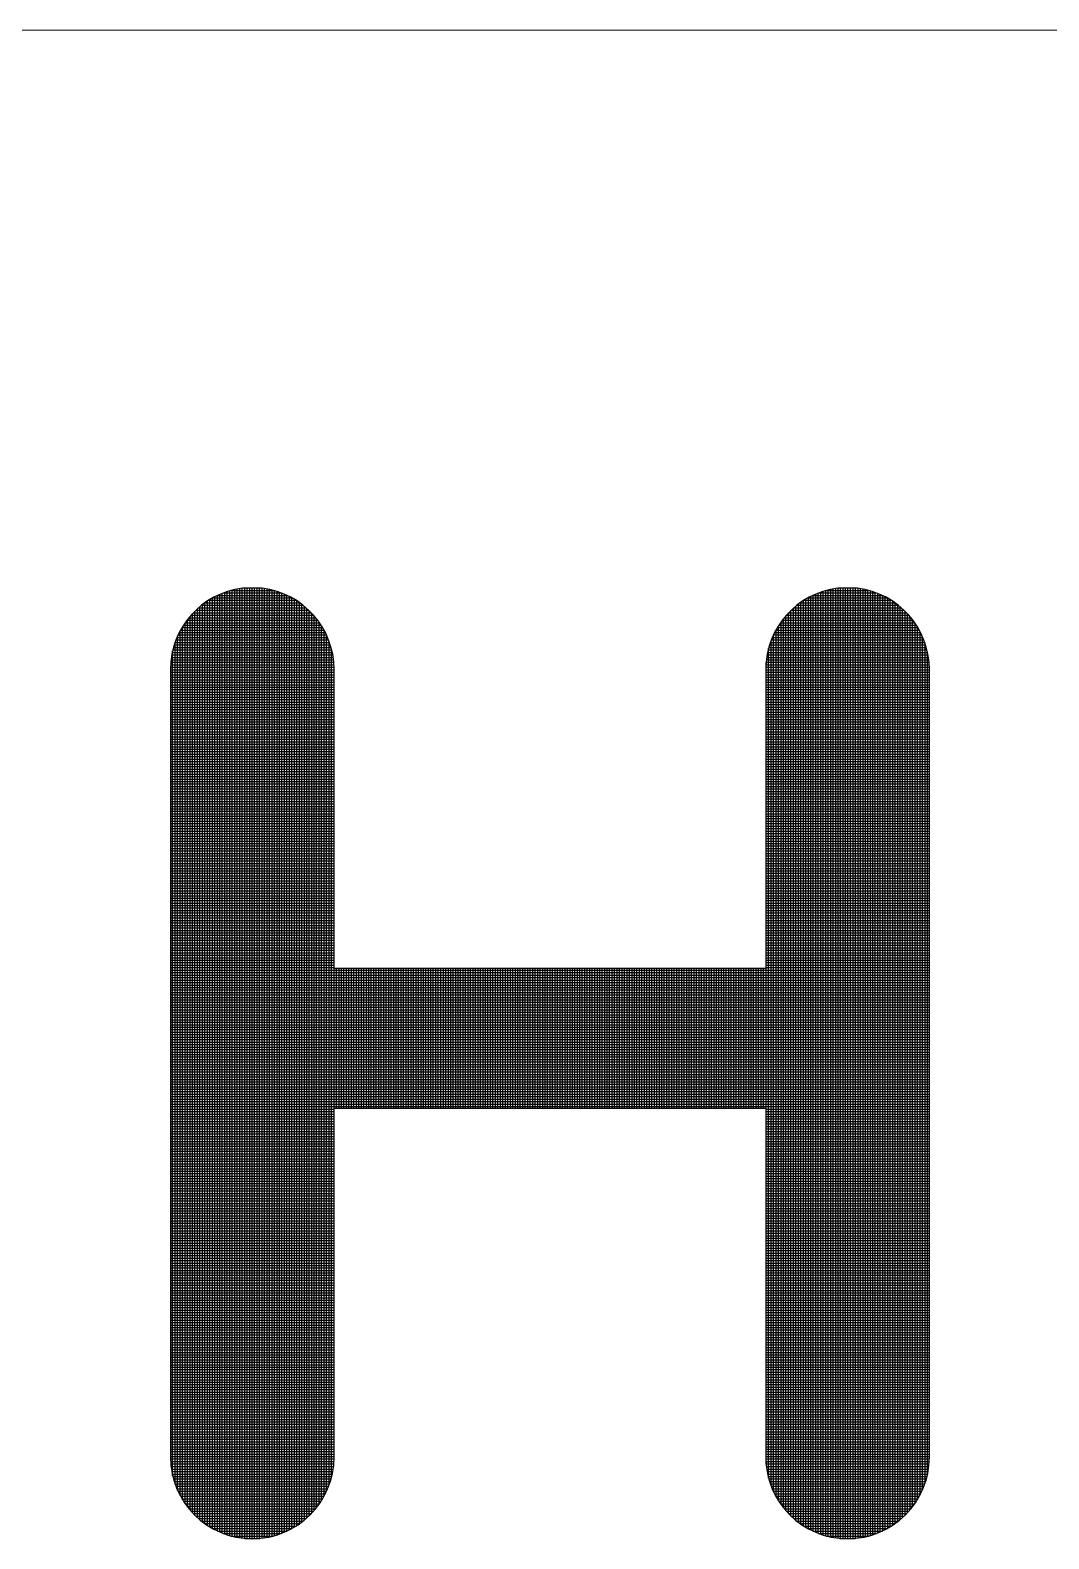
# Model space of a CAD drawing. Header units: inches. Extents: x 1009 to 1850, y 0 to 594.
# Drawn here: x 1690.94 to 1698.06, y 99.49 to 110.04 of the extents above; entities that cross this region are included whole.
import ezdxf

# ---------------------------------------------------------------- set-up
doc = ezdxf.new("R2010")
doc.units = ezdxf.units.IN
doc.header["$MEASUREMENT"] = 0
doc.layers.add('BG 0 -1', color=7, linetype='Continuous')
doc.layers.add('BG ÇÑ±¹Áö¿ª³\xad¹æ±â¼úÁÖ½ÄÈ¸»ç CI', color=7, linetype='Continuous')

msp = doc.modelspace()

# ---------------------------------------------------------------- linework, layer by layer
at = {"layer": 'BG 0 -1', "color": 7, "linetype": 'Continuous', "lineweight": 9}
msp.add_line((1676.085, 110.04), (1825.353, 110.04), dxfattribs=at)
at = {"layer": 'BG ÇÑ±¹Áö¿ª³\xad¹æ±â¼úÁÖ½ÄÈ¸»ç CI', "color": 242, "linetype": 'Continuous', "lineweight": 25, "true_color": 0xd51c29}
for p, q in [((1692.246, 99.54), (1692.246, 106.085)), ((1692.249, 106.086), (1692.732, 106.086)), ((1692.263, 99.532), (1692.263, 106.093)), ((1692.28, 99.525), (1692.28, 106.1)), ((1692.29, 106.104), (1692.69, 106.104)), ((1692.298, 99.519), (1692.298, 106.107)), ((1692.315, 99.513), (1692.315, 106.113)), ((1692.333, 99.508), (1692.333, 106.118)), ((1692.345, 106.121), (1692.635, 106.121)), ((1692.35, 99.503), (1692.35, 106.123)), ((1692.367, 99.499), (1692.367, 106.127)), ((1692.385, 99.495), (1692.385, 106.13)), ((1692.402, 99.492), (1692.402, 106.133)), ((1692.419, 99.49), (1692.419, 106.136)), ((1692.559, 106.136), (1692.421, 106.136)), ((1692.437, 99.488), (1692.437, 106.136)), ((1692.454, 99.487), (1692.454, 106.136)), ((1692.472, 99.486), (1692.472, 106.136)), ((1692.489, 99.485), (1692.489, 106.136)), ((1692.506, 99.486), (1692.506, 106.136)), ((1692.524, 99.486), (1692.524, 106.136)), ((1692.541, 99.488), (1692.541, 106.136)), ((1692.558, 99.49), (1692.558, 106.136)), ((1692.576, 99.492), (1692.576, 106.134)), ((1692.593, 99.495), (1692.593, 106.131)), ((1692.61, 99.498), (1692.61, 106.127)), ((1692.628, 99.502), (1692.628, 106.123)), ((1692.645, 99.507), (1692.645, 106.119)), ((1692.663, 99.512), (1692.663, 106.113)), ((1692.68, 99.518), (1692.68, 106.108)), ((1692.697, 99.524), (1692.697, 106.101)), ((1692.715, 99.531), (1692.715, 106.094)), ((1692.732, 99.539), (1692.732, 106.086)), ((1692.749, 99.548), (1692.749, 106.078)), ((1696.396, 99.547), (1696.396, 106.079)), ((1696.412, 106.086), (1696.895, 106.086)), ((1696.413, 99.538), (1696.413, 106.087)), ((1696.431, 99.531), (1696.431, 106.095)), ((1696.448, 99.524), (1696.448, 106.102)), ((1696.453, 106.104), (1696.853, 106.104)), ((1696.465, 99.517), (1696.465, 106.108)), ((1696.483, 99.512), (1696.483, 106.114)), ((1696.5, 99.506), (1696.5, 106.119)), ((1696.508, 106.121), (1696.799, 106.121)), ((1696.517, 99.502), (1696.517, 106.124)), ((1696.535, 99.498), (1696.535, 106.128)), ((1696.552, 99.495), (1696.552, 106.131)), ((1696.57, 99.492), (1696.57, 106.134)), ((1696.723, 106.136), (1696.584, 106.136)), ((1696.587, 99.489), (1696.587, 106.136)), ((1696.604, 99.488), (1696.604, 106.136)), ((1696.622, 99.486), (1696.622, 106.136)), ((1696.639, 99.486), (1696.639, 106.136)), ((1696.656, 99.485), (1696.656, 106.136)), ((1696.674, 99.486), (1696.674, 106.136)), ((1696.691, 99.487), (1696.691, 106.136)), ((1696.708, 99.488), (1696.708, 106.136)), ((1696.726, 99.49), (1696.726, 106.135)), ((1696.743, 99.493), (1696.743, 106.133)), ((1696.761, 99.496), (1696.761, 106.13)), ((1696.778, 99.499), (1696.778, 106.126)), ((1696.795, 99.503), (1696.795, 106.122)), ((1696.813, 99.508), (1696.813, 106.117)), ((1696.83, 99.513), (1696.83, 106.112)), ((1696.847, 99.519), (1696.847, 106.106)), ((1696.865, 99.526), (1696.865, 106.1)), ((1696.882, 99.533), (1696.882, 106.092)), ((1696.899, 99.541), (1696.899, 106.084)), ((1692.089, 99.649), (1692.089, 105.976)), ((1692.096, 105.982), (1692.885, 105.982)), ((1692.107, 99.633), (1692.107, 105.993)), ((1692.115, 106), (1692.865, 106)), ((1692.124, 99.618), (1692.124, 106.008)), ((1692.136, 106.017), (1692.844, 106.017)), ((1692.142, 99.604), (1692.142, 106.022)), ((1692.159, 106.034), (1692.821, 106.034)), ((1692.159, 99.591), (1692.159, 106.034)), ((1692.176, 99.579), (1692.176, 106.046)), ((1692.185, 106.052), (1692.795, 106.052)), ((1692.194, 99.568), (1692.194, 106.057)), ((1692.211, 99.558), (1692.211, 106.067)), ((1692.214, 106.069), (1692.766, 106.069)), ((1692.228, 99.549), (1692.228, 106.077)), ((1692.767, 99.557), (1692.767, 106.069)), ((1692.784, 99.567), (1692.784, 106.059)), ((1692.801, 99.578), (1692.801, 106.048)), ((1692.819, 99.589), (1692.819, 106.036)), ((1692.836, 99.602), (1692.836, 106.023)), ((1692.854, 99.616), (1692.854, 106.01)), ((1692.871, 99.631), (1692.871, 105.995)), ((1692.888, 99.647), (1692.888, 105.979)), ((1696.257, 99.645), (1696.257, 105.98)), ((1696.259, 105.982), (1697.048, 105.982)), ((1696.274, 99.629), (1696.274, 105.996)), ((1696.278, 106), (1697.029, 106)), ((1696.292, 99.614), (1696.292, 106.011)), ((1696.299, 106.017), (1697.008, 106.017)), ((1696.309, 99.601), (1696.309, 106.025)), ((1696.322, 106.034), (1696.985, 106.034)), ((1696.326, 99.588), (1696.326, 106.037)), ((1696.344, 99.576), (1696.344, 106.049)), ((1696.348, 106.052), (1696.959, 106.052)), ((1696.361, 99.566), (1696.361, 106.06)), ((1696.378, 106.069), (1696.929, 106.069)), ((1696.379, 99.556), (1696.379, 106.07)), ((1696.917, 99.55), (1696.917, 106.076)), ((1696.934, 99.559), (1696.934, 106.066)), ((1696.952, 99.569), (1696.952, 106.056)), ((1696.969, 99.58), (1696.969, 106.045)), ((1696.986, 99.592), (1696.986, 106.033)), ((1697.004, 99.605), (1697.004, 106.02)), ((1697.021, 99.619), (1697.021, 106.006)), ((1697.038, 99.634), (1697.038, 105.991)), ((1697.056, 99.651), (1697.056, 105.975)), ((1692.003, 99.758), (1692.003, 105.867)), ((1692.009, 105.878), (1692.971, 105.878)), ((1692.02, 99.731), (1692.02, 105.894)), ((1692.021, 105.895), (1692.959, 105.895)), ((1692.034, 105.913), (1692.947, 105.913)), ((1692.037, 99.708), (1692.037, 105.918)), ((1692.047, 105.93), (1692.933, 105.93)), ((1692.055, 99.686), (1692.055, 105.939)), ((1692.062, 105.948), (1692.918, 105.948)), ((1692.072, 99.667), (1692.072, 105.959)), ((1692.078, 105.965), (1692.902, 105.965)), ((1692.906, 99.664), (1692.906, 105.961)), ((1692.923, 99.683), (1692.923, 105.942)), ((1692.94, 99.705), (1692.94, 105.921)), ((1692.958, 99.728), (1692.958, 105.898)), ((1692.975, 99.754), (1692.975, 105.871)), ((1696.17, 99.751), (1696.17, 105.874)), ((1696.173, 105.878), (1697.134, 105.878)), ((1696.184, 105.895), (1697.122, 105.895)), ((1696.188, 99.725), (1696.188, 105.9)), ((1696.197, 105.913), (1697.11, 105.913)), ((1696.205, 99.702), (1696.205, 105.923)), ((1696.211, 105.93), (1697.096, 105.93)), ((1696.222, 99.682), (1696.222, 105.944)), ((1696.225, 105.948), (1697.081, 105.948)), ((1696.24, 99.662), (1696.24, 105.963)), ((1696.241, 105.965), (1697.065, 105.965)), ((1697.073, 99.669), (1697.073, 105.957)), ((1697.09, 99.688), (1697.09, 105.937)), ((1697.108, 99.71), (1697.108, 105.916)), ((1697.125, 99.734), (1697.125, 105.892)), ((1691.956, 105.774), (1693.024, 105.774)), ((1691.963, 105.791), (1693.017, 105.791)), ((1691.968, 99.824), (1691.968, 105.802)), ((1691.971, 105.809), (1693.009, 105.809)), ((1691.979, 105.826), (1693.001, 105.826)), ((1691.985, 99.788), (1691.985, 105.837)), ((1691.989, 105.843), (1692.992, 105.843)), ((1691.999, 105.861), (1692.982, 105.861)), ((1692.992, 99.784), (1692.992, 105.842)), ((1693.01, 99.818), (1693.01, 105.807)), ((1693.027, 99.86), (1693.027, 105.765)), ((1696.118, 99.856), (1696.118, 105.77)), ((1696.12, 105.774), (1697.187, 105.774)), ((1696.127, 105.791), (1697.18, 105.791)), ((1696.134, 105.809), (1697.172, 105.809)), ((1696.135, 99.815), (1696.135, 105.811)), ((1696.143, 105.826), (1697.164, 105.826)), ((1696.152, 105.843), (1697.155, 105.843)), ((1696.153, 99.781), (1696.153, 105.845)), ((1696.162, 105.861), (1697.145, 105.861)), ((1697.143, 99.761), (1697.143, 105.865)), ((1697.16, 99.791), (1697.16, 105.834)), ((1697.177, 99.827), (1697.177, 105.798)), ((1691.927, 105.67), (1693.053, 105.67)), ((1691.93, 105.687), (1693.05, 105.687)), ((1691.933, 99.926), (1691.933, 105.699)), ((1691.934, 105.704), (1693.046, 105.704)), ((1691.939, 105.722), (1693.041, 105.722)), ((1691.944, 105.739), (1693.036, 105.739)), ((1691.95, 105.757), (1693.03, 105.757)), ((1691.951, 99.867), (1691.951, 105.758)), ((1693.045, 99.916), (1693.045, 105.709)), ((1696.09, 105.67), (1697.216, 105.67)), ((1696.094, 105.687), (1697.213, 105.687)), ((1696.098, 105.704), (1697.209, 105.704)), ((1696.101, 99.91), (1696.101, 105.716)), ((1696.102, 105.722), (1697.205, 105.722)), ((1696.107, 105.739), (1697.199, 105.739)), ((1696.113, 105.757), (1697.194, 105.757)), ((1697.195, 99.872), (1697.195, 105.754)), ((1697.212, 99.934), (1697.212, 105.692)), ((1691.918, 105.583), (1693.062, 105.583)), ((1691.918, 105.568), (1691.918, 100.058)), ((1691.918, 105.566), (1693.062, 105.566)), ((1691.919, 105.6), (1693.061, 105.6)), ((1691.92, 105.618), (1693.06, 105.618)), ((1691.922, 105.635), (1693.058, 105.635)), ((1691.924, 105.652), (1693.056, 105.652)), ((1693.062, 100.036), (1693.062, 105.59)), ((1693.062, 103.475), (1693.062, 105.568)), ((1696.081, 105.583), (1697.225, 105.583)), ((1696.081, 105.568), (1696.081, 103.475)), ((1696.081, 105.566), (1697.226, 105.566)), ((1696.082, 105.6), (1697.225, 105.6)), ((1696.083, 105.618), (1697.223, 105.618)), ((1696.083, 100.008), (1696.083, 105.617)), ((1696.085, 105.635), (1697.222, 105.635)), ((1696.087, 105.652), (1697.219, 105.652)), ((1697.226, 100.058), (1697.226, 105.568)), ((1691.918, 105.548), (1693.062, 105.548)), ((1691.918, 105.531), (1693.062, 105.531)), ((1691.918, 105.513), (1693.062, 105.513)), ((1691.918, 105.496), (1693.062, 105.496)), ((1691.918, 105.479), (1693.062, 105.479)), ((1691.918, 105.461), (1693.062, 105.461)), ((1691.918, 105.444), (1693.062, 105.444)), ((1696.081, 105.548), (1697.226, 105.548)), ((1696.081, 105.531), (1697.226, 105.531)), ((1696.081, 105.513), (1697.226, 105.513)), ((1696.081, 105.496), (1697.226, 105.496)), ((1696.081, 105.479), (1697.226, 105.479)), ((1696.081, 105.461), (1697.226, 105.461)), ((1696.081, 105.444), (1697.226, 105.444)), ((1691.918, 105.427), (1693.062, 105.427)), ((1691.918, 105.409), (1693.062, 105.409)), ((1691.918, 105.392), (1693.062, 105.392)), ((1691.918, 105.375), (1693.062, 105.375)), ((1691.918, 105.357), (1693.062, 105.357)), ((1691.918, 105.34), (1693.062, 105.34)), ((1696.081, 105.427), (1697.226, 105.427)), ((1696.081, 105.409), (1697.226, 105.409)), ((1696.081, 105.392), (1697.226, 105.392)), ((1696.081, 105.375), (1697.226, 105.375)), ((1696.081, 105.357), (1697.226, 105.357)), ((1696.081, 105.34), (1697.226, 105.34)), ((1691.918, 105.322), (1693.062, 105.322)), ((1691.918, 105.305), (1693.062, 105.305)), ((1691.918, 105.288), (1693.062, 105.288)), ((1691.918, 105.27), (1693.062, 105.27)), ((1691.918, 105.253), (1693.062, 105.253)), ((1691.918, 105.236), (1693.062, 105.236)), ((1696.081, 105.322), (1697.226, 105.322)), ((1696.081, 105.305), (1697.226, 105.305)), ((1696.081, 105.288), (1697.226, 105.288)), ((1696.081, 105.27), (1697.226, 105.27)), ((1696.081, 105.253), (1697.226, 105.253)), ((1696.081, 105.236), (1697.226, 105.236)), ((1691.918, 105.218), (1693.062, 105.218)), ((1691.918, 105.201), (1693.062, 105.201)), ((1691.918, 105.184), (1693.062, 105.184)), ((1691.918, 105.166), (1693.062, 105.166)), ((1691.918, 105.149), (1693.062, 105.149)), ((1691.918, 105.131), (1693.062, 105.131)), ((1696.081, 105.218), (1697.226, 105.218)), ((1696.081, 105.201), (1697.226, 105.201)), ((1696.081, 105.184), (1697.226, 105.184)), ((1696.081, 105.166), (1697.226, 105.166)), ((1696.081, 105.149), (1697.226, 105.149)), ((1696.081, 105.131), (1697.226, 105.131)), ((1691.918, 105.114), (1693.062, 105.114)), ((1691.918, 105.097), (1693.062, 105.097)), ((1691.918, 105.079), (1693.062, 105.079)), ((1691.918, 105.062), (1693.062, 105.062)), ((1691.918, 105.045), (1693.062, 105.045)), ((1691.918, 105.027), (1693.062, 105.027)), ((1696.081, 105.114), (1697.226, 105.114)), ((1696.081, 105.097), (1697.226, 105.097)), ((1696.081, 105.079), (1697.226, 105.079)), ((1696.081, 105.062), (1697.226, 105.062)), ((1696.081, 105.045), (1697.226, 105.045)), ((1696.081, 105.027), (1697.226, 105.027)), ((1691.918, 105.01), (1693.062, 105.01)), ((1691.918, 104.993), (1693.062, 104.993)), ((1691.918, 104.975), (1693.062, 104.975)), ((1691.918, 104.958), (1693.062, 104.958)), ((1691.918, 104.94), (1693.062, 104.94)), ((1691.918, 104.923), (1693.062, 104.923)), ((1696.081, 105.01), (1697.226, 105.01)), ((1696.081, 104.993), (1697.226, 104.993)), ((1696.081, 104.975), (1697.226, 104.975)), ((1696.081, 104.958), (1697.226, 104.958)), ((1696.081, 104.94), (1697.226, 104.94)), ((1696.081, 104.923), (1697.226, 104.923)), ((1691.918, 104.906), (1693.062, 104.906)), ((1691.918, 104.888), (1693.062, 104.888)), ((1691.918, 104.871), (1693.062, 104.871)), ((1691.918, 104.854), (1693.062, 104.854)), ((1691.918, 104.836), (1693.062, 104.836)), ((1691.918, 104.819), (1693.062, 104.819)), ((1696.081, 104.906), (1697.226, 104.906)), ((1696.081, 104.888), (1697.226, 104.888)), ((1696.081, 104.871), (1697.226, 104.871)), ((1696.081, 104.854), (1697.226, 104.854)), ((1696.081, 104.836), (1697.226, 104.836)), ((1696.081, 104.819), (1697.226, 104.819)), ((1691.918, 104.801), (1693.062, 104.801)), ((1691.918, 104.784), (1693.062, 104.784)), ((1691.918, 104.767), (1693.062, 104.767)), ((1691.918, 104.749), (1693.062, 104.749)), ((1691.918, 104.732), (1693.062, 104.732)), ((1691.918, 104.715), (1693.062, 104.715)), ((1696.081, 104.801), (1697.226, 104.801)), ((1696.081, 104.784), (1697.226, 104.784)), ((1696.081, 104.767), (1697.226, 104.767)), ((1696.081, 104.749), (1697.226, 104.749)), ((1696.081, 104.732), (1697.226, 104.732)), ((1696.081, 104.715), (1697.226, 104.715)), ((1691.918, 104.697), (1693.062, 104.697)), ((1691.918, 104.68), (1693.062, 104.68)), ((1691.918, 104.663), (1693.062, 104.663)), ((1691.918, 104.645), (1693.062, 104.645)), ((1691.918, 104.628), (1693.062, 104.628)), ((1691.918, 104.61), (1693.062, 104.61)), ((1696.081, 104.697), (1697.226, 104.697)), ((1696.081, 104.68), (1697.226, 104.68)), ((1696.081, 104.663), (1697.226, 104.663)), ((1696.081, 104.645), (1697.226, 104.645)), ((1696.081, 104.628), (1697.226, 104.628)), ((1696.081, 104.61), (1697.226, 104.61)), ((1691.918, 104.593), (1693.062, 104.593)), ((1691.918, 104.576), (1693.062, 104.576)), ((1691.918, 104.558), (1693.062, 104.558)), ((1691.918, 104.541), (1693.062, 104.541)), ((1691.918, 104.524), (1693.062, 104.524)), ((1691.918, 104.506), (1693.062, 104.506)), ((1696.081, 104.593), (1697.226, 104.593)), ((1696.081, 104.576), (1697.226, 104.576)), ((1696.081, 104.558), (1697.226, 104.558)), ((1696.081, 104.541), (1697.226, 104.541)), ((1696.081, 104.524), (1697.226, 104.524)), ((1696.081, 104.506), (1697.226, 104.506)), ((1691.918, 104.489), (1693.062, 104.489)), ((1691.918, 104.472), (1693.062, 104.472)), ((1691.918, 104.454), (1693.062, 104.454)), ((1691.918, 104.437), (1693.062, 104.437)), ((1691.918, 104.419), (1693.062, 104.419)), ((1691.918, 104.402), (1693.062, 104.402)), ((1696.081, 104.489), (1697.226, 104.489)), ((1696.081, 104.472), (1697.226, 104.472)), ((1696.081, 104.454), (1697.226, 104.454)), ((1696.081, 104.437), (1697.226, 104.437)), ((1696.081, 104.419), (1697.226, 104.419)), ((1696.081, 104.402), (1697.226, 104.402)), ((1691.918, 104.385), (1693.062, 104.385)), ((1691.918, 104.367), (1693.062, 104.367)), ((1691.918, 104.35), (1693.062, 104.35)), ((1691.918, 104.333), (1693.062, 104.333)), ((1691.918, 104.315), (1693.062, 104.315)), ((1691.918, 104.298), (1693.062, 104.298)), ((1696.081, 104.385), (1697.226, 104.385)), ((1696.081, 104.367), (1697.226, 104.367)), ((1696.081, 104.35), (1697.226, 104.35)), ((1696.081, 104.333), (1697.226, 104.333)), ((1696.081, 104.315), (1697.226, 104.315)), ((1696.081, 104.298), (1697.226, 104.298)), ((1691.918, 104.281), (1693.062, 104.281)), ((1691.918, 104.263), (1693.062, 104.263)), ((1691.918, 104.246), (1693.062, 104.246)), ((1691.918, 104.228), (1693.062, 104.228)), ((1691.918, 104.211), (1693.062, 104.211)), ((1691.918, 104.194), (1693.062, 104.194)), ((1696.081, 104.281), (1697.226, 104.281)), ((1696.081, 104.263), (1697.226, 104.263)), ((1696.081, 104.246), (1697.226, 104.246)), ((1696.081, 104.228), (1697.226, 104.228)), ((1696.081, 104.211), (1697.226, 104.211)), ((1696.081, 104.194), (1697.226, 104.194)), ((1691.918, 104.176), (1693.062, 104.176)), ((1691.918, 104.159), (1693.062, 104.159)), ((1691.918, 104.142), (1693.062, 104.142)), ((1691.918, 104.124), (1693.062, 104.124)), ((1691.918, 104.107), (1693.062, 104.107)), ((1691.918, 104.09), (1693.062, 104.09)), ((1691.918, 104.072), (1693.062, 104.072)), ((1696.081, 104.176), (1697.226, 104.176)), ((1696.081, 104.159), (1697.226, 104.159)), ((1696.081, 104.142), (1697.226, 104.142)), ((1696.081, 104.124), (1697.226, 104.124)), ((1696.081, 104.107), (1697.226, 104.107)), ((1696.081, 104.09), (1697.226, 104.09)), ((1696.081, 104.072), (1697.226, 104.072)), ((1691.918, 104.055), (1693.062, 104.055)), ((1691.918, 104.037), (1693.062, 104.037)), ((1691.918, 104.02), (1693.062, 104.02)), ((1691.918, 104.003), (1693.062, 104.003)), ((1691.918, 103.985), (1693.062, 103.985)), ((1691.918, 103.968), (1693.062, 103.968)), ((1696.081, 104.055), (1697.226, 104.055)), ((1696.081, 104.037), (1697.226, 104.037)), ((1696.081, 104.02), (1697.226, 104.02)), ((1696.081, 104.003), (1697.226, 104.003)), ((1696.081, 103.985), (1697.226, 103.985)), ((1696.081, 103.968), (1697.226, 103.968)), ((1691.918, 103.951), (1693.062, 103.951)), ((1691.918, 103.933), (1693.062, 103.933)), ((1691.918, 103.916), (1693.062, 103.916)), ((1691.918, 103.899), (1693.062, 103.899)), ((1691.918, 103.881), (1693.062, 103.881)), ((1691.918, 103.864), (1693.062, 103.864)), ((1696.081, 103.951), (1697.226, 103.951)), ((1696.081, 103.933), (1697.226, 103.933)), ((1696.081, 103.916), (1697.226, 103.916)), ((1696.081, 103.899), (1697.226, 103.899)), ((1696.081, 103.881), (1697.226, 103.881)), ((1696.081, 103.864), (1697.226, 103.864)), ((1691.918, 103.846), (1693.062, 103.846)), ((1691.918, 103.829), (1693.062, 103.829)), ((1691.918, 103.812), (1693.062, 103.812)), ((1691.918, 103.794), (1693.062, 103.794)), ((1691.918, 103.777), (1693.062, 103.777)), ((1691.918, 103.76), (1693.062, 103.76)), ((1696.081, 103.846), (1697.226, 103.846)), ((1696.081, 103.829), (1697.226, 103.829)), ((1696.081, 103.812), (1697.226, 103.812)), ((1696.081, 103.794), (1697.226, 103.794)), ((1696.081, 103.777), (1697.226, 103.777)), ((1696.081, 103.76), (1697.226, 103.76)), ((1691.918, 103.742), (1693.062, 103.742)), ((1691.918, 103.725), (1693.062, 103.725)), ((1691.918, 103.708), (1693.062, 103.708)), ((1691.918, 103.69), (1693.062, 103.69)), ((1691.918, 103.673), (1693.062, 103.673)), ((1691.918, 103.655), (1693.062, 103.655)), ((1696.081, 103.742), (1697.226, 103.742)), ((1696.081, 103.725), (1697.226, 103.725)), ((1696.081, 103.708), (1697.226, 103.708)), ((1696.081, 103.69), (1697.226, 103.69)), ((1696.081, 103.673), (1697.226, 103.673)), ((1696.081, 103.655), (1697.226, 103.655)), ((1691.918, 103.638), (1693.062, 103.638)), ((1691.918, 103.621), (1693.062, 103.621)), ((1691.918, 103.603), (1693.062, 103.603)), ((1691.918, 103.586), (1693.062, 103.586)), ((1691.918, 103.569), (1693.062, 103.569)), ((1691.918, 103.551), (1693.062, 103.551)), ((1696.081, 103.638), (1697.226, 103.638)), ((1696.081, 103.621), (1697.226, 103.621)), ((1696.081, 103.603), (1697.226, 103.603)), ((1696.081, 103.586), (1697.226, 103.586)), ((1696.081, 103.569), (1697.226, 103.569)), ((1696.081, 103.551), (1697.226, 103.551)), ((1691.918, 103.534), (1693.062, 103.534)), ((1691.918, 103.517), (1693.062, 103.517)), ((1691.918, 103.499), (1693.062, 103.499)), ((1691.918, 103.482), (1693.062, 103.482)), ((1691.918, 103.464), (1697.226, 103.464)), ((1691.918, 103.447), (1697.226, 103.447)), ((1696.081, 103.475), (1693.062, 103.475)), ((1693.079, 102.499), (1693.079, 103.475)), ((1693.097, 102.499), (1693.097, 103.475)), ((1693.114, 102.499), (1693.114, 103.475)), ((1693.131, 102.499), (1693.131, 103.475)), ((1693.149, 102.499), (1693.149, 103.475)), ((1693.166, 102.499), (1693.166, 103.475)), ((1693.183, 102.499), (1693.183, 103.475)), ((1693.201, 102.499), (1693.201, 103.475)), ((1693.218, 102.499), (1693.218, 103.475)), ((1693.236, 102.499), (1693.236, 103.475)), ((1693.253, 102.499), (1693.253, 103.475)), ((1693.27, 102.499), (1693.27, 103.475)), ((1693.288, 102.499), (1693.288, 103.475)), ((1693.305, 102.499), (1693.305, 103.475)), ((1693.322, 102.499), (1693.322, 103.475)), ((1693.34, 102.499), (1693.34, 103.475)), ((1693.357, 102.499), (1693.357, 103.475)), ((1693.374, 102.499), (1693.374, 103.475)), ((1693.392, 102.499), (1693.392, 103.475)), ((1693.409, 102.499), (1693.409, 103.475)), ((1693.427, 102.499), (1693.427, 103.475)), ((1693.444, 102.499), (1693.444, 103.475)), ((1693.461, 102.499), (1693.461, 103.475)), ((1693.479, 102.499), (1693.479, 103.475)), ((1693.496, 102.499), (1693.496, 103.475)), ((1693.513, 102.499), (1693.513, 103.475)), ((1693.531, 102.499), (1693.531, 103.475)), ((1693.548, 102.499), (1693.548, 103.475)), ((1693.565, 102.499), (1693.565, 103.475)), ((1693.583, 102.499), (1693.583, 103.475)), ((1693.6, 102.499), (1693.6, 103.475)), ((1693.618, 102.499), (1693.618, 103.475)), ((1693.635, 102.499), (1693.635, 103.475)), ((1693.652, 102.499), (1693.652, 103.475)), ((1693.67, 102.499), (1693.67, 103.475)), ((1693.687, 102.499), (1693.687, 103.475)), ((1693.704, 102.499), (1693.704, 103.475)), ((1693.722, 102.499), (1693.722, 103.475)), ((1693.739, 102.499), (1693.739, 103.475)), ((1693.756, 102.499), (1693.756, 103.475)), ((1693.774, 102.499), (1693.774, 103.475)), ((1693.791, 102.499), (1693.791, 103.475)), ((1693.809, 102.499), (1693.809, 103.475)), ((1693.826, 102.499), (1693.826, 103.475)), ((1693.843, 102.499), (1693.843, 103.475)), ((1693.861, 102.499), (1693.861, 103.475)), ((1693.878, 102.499), (1693.878, 103.475)), ((1693.895, 102.499), (1693.895, 103.475)), ((1693.913, 102.499), (1693.913, 103.475)), ((1693.93, 102.499), (1693.93, 103.475)), ((1693.947, 102.499), (1693.947, 103.475)), ((1693.965, 102.499), (1693.965, 103.475)), ((1693.982, 102.499), (1693.982, 103.475)), ((1694, 102.499), (1694, 103.475)), ((1694.017, 102.499), (1694.017, 103.475)), ((1694.034, 102.499), (1694.034, 103.475)), ((1694.052, 102.499), (1694.052, 103.475)), ((1694.069, 102.499), (1694.069, 103.475)), ((1694.086, 102.499), (1694.086, 103.475)), ((1694.104, 102.499), (1694.104, 103.475)), ((1694.121, 102.499), (1694.121, 103.475)), ((1694.138, 102.499), (1694.138, 103.475)), ((1694.156, 102.499), (1694.156, 103.475)), ((1694.173, 102.499), (1694.173, 103.475)), ((1694.191, 102.499), (1694.191, 103.475)), ((1694.208, 102.499), (1694.208, 103.475)), ((1694.225, 102.499), (1694.225, 103.475)), ((1694.243, 102.499), (1694.243, 103.475)), ((1694.26, 102.499), (1694.26, 103.475)), ((1694.277, 102.499), (1694.277, 103.475)), ((1694.295, 102.499), (1694.295, 103.475)), ((1694.312, 102.499), (1694.312, 103.475)), ((1694.33, 102.499), (1694.33, 103.475)), ((1694.347, 102.499), (1694.347, 103.475)), ((1694.364, 102.499), (1694.364, 103.475)), ((1694.382, 102.499), (1694.382, 103.475)), ((1694.399, 102.499), (1694.399, 103.475)), ((1694.416, 102.499), (1694.416, 103.475)), ((1694.434, 102.499), (1694.434, 103.475)), ((1694.451, 102.499), (1694.451, 103.475)), ((1694.468, 102.499), (1694.468, 103.475)), ((1694.486, 102.499), (1694.486, 103.475)), ((1694.503, 102.499), (1694.503, 103.475)), ((1694.521, 102.499), (1694.521, 103.475)), ((1694.538, 102.499), (1694.538, 103.475)), ((1694.555, 102.499), (1694.555, 103.475)), ((1694.573, 102.499), (1694.573, 103.475)), ((1694.59, 102.499), (1694.59, 103.475)), ((1694.607, 102.499), (1694.607, 103.475)), ((1694.625, 102.499), (1694.625, 103.475)), ((1694.642, 102.499), (1694.642, 103.475)), ((1694.659, 102.499), (1694.659, 103.475)), ((1694.677, 102.499), (1694.677, 103.475)), ((1694.694, 102.499), (1694.694, 103.475)), ((1694.712, 102.499), (1694.712, 103.475)), ((1694.729, 102.499), (1694.729, 103.475)), ((1694.746, 102.499), (1694.746, 103.475)), ((1694.764, 102.499), (1694.764, 103.475)), ((1694.781, 102.499), (1694.781, 103.475)), ((1694.798, 102.499), (1694.798, 103.475)), ((1694.816, 102.499), (1694.816, 103.475)), ((1694.833, 102.499), (1694.833, 103.475)), ((1694.85, 102.499), (1694.85, 103.475)), ((1694.868, 102.499), (1694.868, 103.475)), ((1694.885, 102.499), (1694.885, 103.475)), ((1694.903, 102.499), (1694.903, 103.475)), ((1694.92, 102.499), (1694.92, 103.475)), ((1694.937, 102.499), (1694.937, 103.475)), ((1694.955, 102.499), (1694.955, 103.475)), ((1694.972, 102.499), (1694.972, 103.475)), ((1694.989, 102.499), (1694.989, 103.475)), ((1695.007, 102.499), (1695.007, 103.475)), ((1695.024, 102.499), (1695.024, 103.475)), ((1695.041, 102.499), (1695.041, 103.475)), ((1695.059, 102.499), (1695.059, 103.475)), ((1695.076, 102.499), (1695.076, 103.475)), ((1695.094, 102.499), (1695.094, 103.475)), ((1695.111, 102.499), (1695.111, 103.475)), ((1695.128, 102.499), (1695.128, 103.475)), ((1695.146, 102.499), (1695.146, 103.475)), ((1695.163, 102.499), (1695.163, 103.475)), ((1695.18, 102.499), (1695.18, 103.475)), ((1695.198, 102.499), (1695.198, 103.475)), ((1695.215, 102.499), (1695.215, 103.475)), ((1695.232, 102.499), (1695.232, 103.475)), ((1695.25, 102.499), (1695.25, 103.475)), ((1695.267, 102.499), (1695.267, 103.475)), ((1695.285, 102.499), (1695.285, 103.475)), ((1695.302, 102.499), (1695.302, 103.475)), ((1695.319, 102.499), (1695.319, 103.475)), ((1695.337, 102.499), (1695.337, 103.475)), ((1695.354, 102.499), (1695.354, 103.475)), ((1695.371, 102.499), (1695.371, 103.475)), ((1695.389, 102.499), (1695.389, 103.475)), ((1695.406, 102.499), (1695.406, 103.475)), ((1695.423, 102.499), (1695.423, 103.475)), ((1695.441, 102.499), (1695.441, 103.475)), ((1695.458, 102.499), (1695.458, 103.475)), ((1695.476, 102.499), (1695.476, 103.475)), ((1695.493, 102.499), (1695.493, 103.475)), ((1695.51, 102.499), (1695.51, 103.475)), ((1695.528, 102.499), (1695.528, 103.475)), ((1695.545, 102.499), (1695.545, 103.475)), ((1695.562, 102.499), (1695.562, 103.475)), ((1695.58, 102.499), (1695.58, 103.475)), ((1695.597, 102.499), (1695.597, 103.475)), ((1695.614, 102.499), (1695.614, 103.475)), ((1695.632, 102.499), (1695.632, 103.475)), ((1695.649, 102.499), (1695.649, 103.475)), ((1695.667, 102.499), (1695.667, 103.475)), ((1695.684, 102.499), (1695.684, 103.475)), ((1695.701, 102.499), (1695.701, 103.475)), ((1695.719, 102.499), (1695.719, 103.475)), ((1695.736, 102.499), (1695.736, 103.475)), ((1695.753, 102.499), (1695.753, 103.475)), ((1695.771, 102.499), (1695.771, 103.475)), ((1695.788, 102.499), (1695.788, 103.475)), ((1695.805, 102.499), (1695.805, 103.475)), ((1695.823, 102.499), (1695.823, 103.475)), ((1695.84, 102.499), (1695.84, 103.475)), ((1695.858, 102.499), (1695.858, 103.475)), ((1695.875, 102.499), (1695.875, 103.475)), ((1695.892, 102.499), (1695.892, 103.475)), ((1695.91, 102.499), (1695.91, 103.475)), ((1695.927, 102.499), (1695.927, 103.475)), ((1695.944, 102.499), (1695.944, 103.475)), ((1695.962, 102.499), (1695.962, 103.475)), ((1695.979, 102.499), (1695.979, 103.475)), ((1695.996, 102.499), (1695.996, 103.475)), ((1696.014, 102.499), (1696.014, 103.475)), ((1696.031, 102.499), (1696.031, 103.475)), ((1696.049, 102.499), (1696.049, 103.475)), ((1696.066, 102.499), (1696.066, 103.475)), ((1696.081, 103.534), (1697.226, 103.534)), ((1696.081, 103.517), (1697.226, 103.517)), ((1696.081, 103.499), (1697.226, 103.499)), ((1696.081, 103.482), (1697.226, 103.482)), ((1691.918, 103.43), (1697.226, 103.43)), ((1691.918, 103.412), (1697.226, 103.412)), ((1691.918, 103.395), (1697.226, 103.395)), ((1691.918, 103.378), (1697.226, 103.378)), ((1691.918, 103.36), (1697.226, 103.36)), ((1691.918, 103.343), (1697.226, 103.343)), ((1691.918, 103.326), (1697.226, 103.326)), ((1691.918, 103.308), (1697.226, 103.308)), ((1691.918, 103.291), (1697.226, 103.291)), ((1691.918, 103.273), (1697.226, 103.273)), ((1691.918, 103.256), (1697.226, 103.256)), ((1691.918, 103.239), (1697.226, 103.239)), ((1691.918, 103.221), (1697.226, 103.221)), ((1691.918, 103.204), (1697.226, 103.204)), ((1691.918, 103.187), (1697.226, 103.187)), ((1691.918, 103.169), (1697.226, 103.169)), ((1691.918, 103.152), (1697.226, 103.152)), ((1691.918, 103.135), (1697.226, 103.135)), ((1691.918, 103.117), (1697.226, 103.117)), ((1691.918, 103.1), (1697.226, 103.1)), ((1691.918, 103.082), (1697.226, 103.082)), ((1691.918, 103.065), (1697.226, 103.065)), ((1691.918, 103.048), (1697.226, 103.048)), ((1691.918, 103.03), (1697.226, 103.03)), ((1691.918, 103.013), (1697.226, 103.013)), ((1691.918, 102.996), (1697.226, 102.996)), ((1691.918, 102.978), (1697.226, 102.978)), ((1691.918, 102.961), (1697.226, 102.961)), ((1691.918, 102.943), (1697.226, 102.943)), ((1691.918, 102.926), (1697.226, 102.926)), ((1691.918, 102.909), (1697.226, 102.909)), ((1691.918, 102.891), (1697.226, 102.891)), ((1691.918, 102.874), (1697.226, 102.874)), ((1691.918, 102.857), (1697.226, 102.857)), ((1691.918, 102.839), (1697.226, 102.839)), ((1691.918, 102.822), (1697.226, 102.822)), ((1691.918, 102.805), (1697.226, 102.805)), ((1691.918, 102.787), (1697.226, 102.787)), ((1691.918, 102.77), (1697.226, 102.77)), ((1691.918, 102.752), (1697.226, 102.752)), ((1691.918, 102.735), (1697.226, 102.735)), ((1691.918, 102.718), (1697.226, 102.718)), ((1691.918, 102.7), (1697.226, 102.7)), ((1691.918, 102.683), (1697.226, 102.683)), ((1691.918, 102.666), (1697.226, 102.666)), ((1691.918, 102.648), (1697.226, 102.648)), ((1691.918, 102.631), (1697.226, 102.631)), ((1691.918, 102.614), (1697.226, 102.614)), ((1691.918, 102.596), (1697.226, 102.596)), ((1691.918, 102.579), (1697.226, 102.579)), ((1691.918, 102.561), (1697.226, 102.561)), ((1691.918, 102.544), (1697.226, 102.544)), ((1691.918, 102.527), (1697.226, 102.527)), ((1691.918, 102.509), (1697.226, 102.509)), ((1691.918, 102.492), (1693.062, 102.492)), ((1693.062, 100.058), (1693.062, 102.499)), ((1693.062, 102.499), (1696.081, 102.499)), ((1696.081, 102.499), (1696.081, 100.058)), ((1696.081, 102.492), (1697.226, 102.492)), ((1691.918, 102.475), (1693.062, 102.475)), ((1691.918, 102.457), (1693.062, 102.457)), ((1691.918, 102.44), (1693.062, 102.44)), ((1691.918, 102.423), (1693.062, 102.423)), ((1691.918, 102.405), (1693.062, 102.405)), ((1691.918, 102.388), (1693.062, 102.388)), ((1696.081, 102.475), (1697.226, 102.475)), ((1696.081, 102.457), (1697.226, 102.457)), ((1696.081, 102.44), (1697.226, 102.44)), ((1696.081, 102.423), (1697.226, 102.423)), ((1696.081, 102.405), (1697.226, 102.405)), ((1696.081, 102.388), (1697.226, 102.388)), ((1691.918, 102.37), (1693.062, 102.37)), ((1691.918, 102.353), (1693.062, 102.353)), ((1691.918, 102.336), (1693.062, 102.336)), ((1691.918, 102.318), (1693.062, 102.318)), ((1691.918, 102.301), (1693.062, 102.301)), ((1691.918, 102.284), (1693.062, 102.284)), ((1696.081, 102.37), (1697.226, 102.37)), ((1696.081, 102.353), (1697.226, 102.353)), ((1696.081, 102.336), (1697.226, 102.336)), ((1696.081, 102.318), (1697.226, 102.318)), ((1696.081, 102.301), (1697.226, 102.301)), ((1696.081, 102.284), (1697.226, 102.284)), ((1691.918, 102.266), (1693.062, 102.266)), ((1691.918, 102.249), (1693.062, 102.249)), ((1691.918, 102.232), (1693.062, 102.232)), ((1691.918, 102.214), (1693.062, 102.214)), ((1691.918, 102.197), (1693.062, 102.197)), ((1691.918, 102.179), (1693.062, 102.179)), ((1696.081, 102.266), (1697.226, 102.266)), ((1696.081, 102.249), (1697.226, 102.249)), ((1696.081, 102.232), (1697.226, 102.232)), ((1696.081, 102.214), (1697.226, 102.214)), ((1696.081, 102.197), (1697.226, 102.197)), ((1696.081, 102.179), (1697.226, 102.179)), ((1691.918, 102.162), (1693.062, 102.162)), ((1691.918, 102.145), (1693.062, 102.145)), ((1691.918, 102.127), (1693.062, 102.127)), ((1691.918, 102.11), (1693.062, 102.11)), ((1691.918, 102.093), (1693.062, 102.093)), ((1691.918, 102.075), (1693.062, 102.075)), ((1696.081, 102.162), (1697.226, 102.162)), ((1696.081, 102.145), (1697.226, 102.145)), ((1696.081, 102.127), (1697.226, 102.127)), ((1696.081, 102.11), (1697.226, 102.11)), ((1696.081, 102.093), (1697.226, 102.093)), ((1696.081, 102.075), (1697.226, 102.075)), ((1691.918, 102.058), (1693.062, 102.058)), ((1691.918, 102.041), (1693.062, 102.041)), ((1691.918, 102.023), (1693.062, 102.023)), ((1691.918, 102.006), (1693.062, 102.006)), ((1691.918, 101.988), (1693.062, 101.988)), ((1691.918, 101.971), (1693.062, 101.971)), ((1696.081, 102.058), (1697.226, 102.058)), ((1696.081, 102.041), (1697.226, 102.041)), ((1696.081, 102.023), (1697.226, 102.023)), ((1696.081, 102.006), (1697.226, 102.006)), ((1696.081, 101.988), (1697.226, 101.988)), ((1696.081, 101.971), (1697.226, 101.971)), ((1691.918, 101.954), (1693.062, 101.954)), ((1691.918, 101.936), (1693.062, 101.936)), ((1691.918, 101.919), (1693.062, 101.919)), ((1691.918, 101.902), (1693.062, 101.902)), ((1691.918, 101.884), (1693.062, 101.884)), ((1691.918, 101.867), (1693.062, 101.867)), ((1696.081, 101.954), (1697.226, 101.954)), ((1696.081, 101.936), (1697.226, 101.936)), ((1696.081, 101.919), (1697.226, 101.919)), ((1696.081, 101.902), (1697.226, 101.902)), ((1696.081, 101.884), (1697.226, 101.884)), ((1696.081, 101.867), (1697.226, 101.867)), ((1691.918, 101.85), (1693.062, 101.85)), ((1691.918, 101.832), (1693.062, 101.832)), ((1691.918, 101.815), (1693.062, 101.815)), ((1691.918, 101.797), (1693.062, 101.797)), ((1691.918, 101.78), (1693.062, 101.78)), ((1691.918, 101.763), (1693.062, 101.763)), ((1696.081, 101.85), (1697.226, 101.85)), ((1696.081, 101.832), (1697.226, 101.832)), ((1696.081, 101.815), (1697.226, 101.815)), ((1696.081, 101.797), (1697.226, 101.797)), ((1696.081, 101.78), (1697.226, 101.78)), ((1696.081, 101.763), (1697.226, 101.763)), ((1691.918, 101.745), (1693.062, 101.745)), ((1691.918, 101.728), (1693.062, 101.728)), ((1691.918, 101.711), (1693.062, 101.711)), ((1691.918, 101.693), (1693.062, 101.693)), ((1691.918, 101.676), (1693.062, 101.676)), ((1691.918, 101.659), (1693.062, 101.659)), ((1696.081, 101.745), (1697.226, 101.745)), ((1696.081, 101.728), (1697.226, 101.728)), ((1696.081, 101.711), (1697.226, 101.711)), ((1696.081, 101.693), (1697.226, 101.693)), ((1696.081, 101.676), (1697.226, 101.676)), ((1696.081, 101.659), (1697.226, 101.659)), ((1691.918, 101.641), (1693.062, 101.641)), ((1691.918, 101.624), (1693.062, 101.624)), ((1691.918, 101.606), (1693.062, 101.606)), ((1691.918, 101.589), (1693.062, 101.589)), ((1691.918, 101.572), (1693.062, 101.572)), ((1691.918, 101.554), (1693.062, 101.554)), ((1696.081, 101.641), (1697.226, 101.641)), ((1696.081, 101.624), (1697.226, 101.624)), ((1696.081, 101.606), (1697.226, 101.606)), ((1696.081, 101.589), (1697.226, 101.589)), ((1696.081, 101.572), (1697.226, 101.572)), ((1696.081, 101.554), (1697.226, 101.554)), ((1691.918, 101.537), (1693.062, 101.537)), ((1691.918, 101.52), (1693.062, 101.52)), ((1691.918, 101.502), (1693.062, 101.502)), ((1691.918, 101.485), (1693.062, 101.485)), ((1691.918, 101.468), (1693.062, 101.468)), ((1691.918, 101.45), (1693.062, 101.45)), ((1696.081, 101.537), (1697.226, 101.537)), ((1696.081, 101.52), (1697.226, 101.52)), ((1696.081, 101.502), (1697.226, 101.502)), ((1696.081, 101.485), (1697.226, 101.485)), ((1696.081, 101.468), (1697.226, 101.468)), ((1696.081, 101.45), (1697.226, 101.45)), ((1691.918, 101.433), (1693.062, 101.433)), ((1691.918, 101.415), (1693.062, 101.415)), ((1691.918, 101.398), (1693.062, 101.398)), ((1691.918, 101.381), (1693.062, 101.381)), ((1691.918, 101.363), (1693.062, 101.363)), ((1691.918, 101.346), (1693.062, 101.346)), ((1691.918, 101.329), (1693.062, 101.329)), ((1696.081, 101.433), (1697.226, 101.433)), ((1696.081, 101.415), (1697.226, 101.415)), ((1696.081, 101.398), (1697.226, 101.398)), ((1696.081, 101.381), (1697.226, 101.381)), ((1696.081, 101.363), (1697.226, 101.363)), ((1696.081, 101.346), (1697.226, 101.346)), ((1696.081, 101.329), (1697.226, 101.329)), ((1691.918, 101.311), (1693.062, 101.311)), ((1691.918, 101.294), (1693.062, 101.294)), ((1691.918, 101.277), (1693.062, 101.277)), ((1691.918, 101.259), (1693.062, 101.259)), ((1691.918, 101.242), (1693.062, 101.242)), ((1691.918, 101.224), (1693.062, 101.224)), ((1696.081, 101.311), (1697.226, 101.311)), ((1696.081, 101.294), (1697.226, 101.294)), ((1696.081, 101.277), (1697.226, 101.277)), ((1696.081, 101.259), (1697.226, 101.259)), ((1696.081, 101.242), (1697.226, 101.242)), ((1696.081, 101.224), (1697.226, 101.224)), ((1691.918, 101.207), (1693.062, 101.207)), ((1691.918, 101.19), (1693.062, 101.19)), ((1691.918, 101.172), (1693.062, 101.172)), ((1691.918, 101.155), (1693.062, 101.155)), ((1691.918, 101.138), (1693.062, 101.138)), ((1691.918, 101.12), (1693.062, 101.12)), ((1696.081, 101.207), (1697.226, 101.207)), ((1696.081, 101.19), (1697.226, 101.19)), ((1696.081, 101.172), (1697.226, 101.172)), ((1696.081, 101.155), (1697.226, 101.155)), ((1696.081, 101.138), (1697.226, 101.138)), ((1696.081, 101.12), (1697.226, 101.12)), ((1691.918, 101.103), (1693.062, 101.103)), ((1691.918, 101.085), (1693.062, 101.085)), ((1691.918, 101.068), (1693.062, 101.068)), ((1691.918, 101.051), (1693.062, 101.051)), ((1691.918, 101.033), (1693.062, 101.033)), ((1691.918, 101.016), (1693.062, 101.016)), ((1696.081, 101.103), (1697.226, 101.103)), ((1696.081, 101.085), (1697.226, 101.085)), ((1696.081, 101.068), (1697.226, 101.068)), ((1696.081, 101.051), (1697.226, 101.051)), ((1696.081, 101.033), (1697.226, 101.033)), ((1696.081, 101.016), (1697.226, 101.016)), ((1691.918, 100.999), (1693.062, 100.999)), ((1691.918, 100.981), (1693.062, 100.981)), ((1691.918, 100.964), (1693.062, 100.964)), ((1691.918, 100.947), (1693.062, 100.947)), ((1691.918, 100.929), (1693.062, 100.929)), ((1691.918, 100.912), (1693.062, 100.912)), ((1696.081, 100.999), (1697.226, 100.999)), ((1696.081, 100.981), (1697.226, 100.981)), ((1696.081, 100.964), (1697.226, 100.964)), ((1696.081, 100.947), (1697.226, 100.947)), ((1696.081, 100.929), (1697.226, 100.929)), ((1696.081, 100.912), (1697.226, 100.912)), ((1691.918, 100.894), (1693.062, 100.894)), ((1691.918, 100.877), (1693.062, 100.877)), ((1691.918, 100.86), (1693.062, 100.86)), ((1691.918, 100.842), (1693.062, 100.842)), ((1691.918, 100.825), (1693.062, 100.825)), ((1691.918, 100.808), (1693.062, 100.808)), ((1696.081, 100.894), (1697.226, 100.894)), ((1696.081, 100.877), (1697.226, 100.877)), ((1696.081, 100.86), (1697.226, 100.86)), ((1696.081, 100.842), (1697.226, 100.842)), ((1696.081, 100.825), (1697.226, 100.825)), ((1696.081, 100.808), (1697.226, 100.808)), ((1691.918, 100.79), (1693.062, 100.79)), ((1691.918, 100.773), (1693.062, 100.773)), ((1691.918, 100.756), (1693.062, 100.756)), ((1691.918, 100.738), (1693.062, 100.738)), ((1691.918, 100.721), (1693.062, 100.721)), ((1691.918, 100.703), (1693.062, 100.703)), ((1696.081, 100.79), (1697.226, 100.79)), ((1696.081, 100.773), (1697.226, 100.773)), ((1696.081, 100.756), (1697.226, 100.756)), ((1696.081, 100.738), (1697.226, 100.738)), ((1696.081, 100.721), (1697.226, 100.721)), ((1696.081, 100.703), (1697.226, 100.703)), ((1691.918, 100.686), (1693.062, 100.686)), ((1691.918, 100.669), (1693.062, 100.669)), ((1691.918, 100.651), (1693.062, 100.651)), ((1691.918, 100.634), (1693.062, 100.634)), ((1691.918, 100.617), (1693.062, 100.617)), ((1691.918, 100.599), (1693.062, 100.599)), ((1696.081, 100.686), (1697.226, 100.686)), ((1696.081, 100.669), (1697.226, 100.669)), ((1696.081, 100.651), (1697.226, 100.651)), ((1696.081, 100.634), (1697.226, 100.634)), ((1696.081, 100.617), (1697.226, 100.617)), ((1696.081, 100.599), (1697.226, 100.599)), ((1691.918, 100.582), (1693.062, 100.582)), ((1691.918, 100.565), (1693.062, 100.565)), ((1691.918, 100.547), (1693.062, 100.547)), ((1691.918, 100.53), (1693.062, 100.53)), ((1691.918, 100.512), (1693.062, 100.512)), ((1691.918, 100.495), (1693.062, 100.495)), ((1696.081, 100.582), (1697.226, 100.582)), ((1696.081, 100.565), (1697.226, 100.565)), ((1696.081, 100.547), (1697.226, 100.547)), ((1696.081, 100.53), (1697.226, 100.53)), ((1696.081, 100.512), (1697.226, 100.512)), ((1696.081, 100.495), (1697.226, 100.495)), ((1691.918, 100.478), (1693.062, 100.478)), ((1691.918, 100.46), (1693.062, 100.46)), ((1691.918, 100.443), (1693.062, 100.443)), ((1691.918, 100.426), (1693.062, 100.426)), ((1691.918, 100.408), (1693.062, 100.408)), ((1691.918, 100.391), (1693.062, 100.391)), ((1696.081, 100.478), (1697.226, 100.478)), ((1696.081, 100.46), (1697.226, 100.46)), ((1696.081, 100.443), (1697.226, 100.443)), ((1696.081, 100.426), (1697.226, 100.426)), ((1696.081, 100.408), (1697.226, 100.408)), ((1696.081, 100.391), (1697.226, 100.391)), ((1691.918, 100.374), (1693.062, 100.374)), ((1691.918, 100.356), (1693.062, 100.356)), ((1691.918, 100.339), (1693.062, 100.339)), ((1691.918, 100.321), (1693.062, 100.321)), ((1691.918, 100.304), (1693.062, 100.304)), ((1691.918, 100.287), (1693.062, 100.287)), ((1696.081, 100.374), (1697.226, 100.374)), ((1696.081, 100.356), (1697.226, 100.356)), ((1696.081, 100.339), (1697.226, 100.339)), ((1696.081, 100.321), (1697.226, 100.321)), ((1696.081, 100.304), (1697.226, 100.304)), ((1696.081, 100.287), (1697.226, 100.287)), ((1691.918, 100.269), (1693.062, 100.269)), ((1691.918, 100.252), (1693.062, 100.252)), ((1691.918, 100.235), (1693.062, 100.235)), ((1691.918, 100.217), (1693.062, 100.217)), ((1691.918, 100.2), (1693.062, 100.2)), ((1691.918, 100.183), (1693.062, 100.183)), ((1696.081, 100.269), (1697.226, 100.269)), ((1696.081, 100.252), (1697.226, 100.252)), ((1696.081, 100.235), (1697.226, 100.235)), ((1696.081, 100.217), (1697.226, 100.217)), ((1696.081, 100.2), (1697.226, 100.2)), ((1696.081, 100.183), (1697.226, 100.183)), ((1691.918, 100.165), (1693.062, 100.165)), ((1691.918, 100.148), (1693.062, 100.148)), ((1691.918, 100.13), (1693.062, 100.13)), ((1691.918, 100.113), (1693.062, 100.113)), ((1691.918, 100.096), (1693.062, 100.096)), ((1691.918, 100.078), (1693.062, 100.078)), ((1691.918, 100.061), (1693.062, 100.061)), ((1696.081, 100.165), (1697.226, 100.165)), ((1696.081, 100.148), (1697.226, 100.148)), ((1696.081, 100.13), (1697.226, 100.13)), ((1696.081, 100.113), (1697.226, 100.113)), ((1696.081, 100.096), (1697.226, 100.096)), ((1696.081, 100.078), (1697.226, 100.078)), ((1696.081, 100.061), (1697.226, 100.061)), ((1691.918, 100.044), (1693.062, 100.044)), ((1691.919, 100.026), (1693.061, 100.026)), ((1691.92, 100.009), (1693.06, 100.009)), ((1691.922, 99.992), (1693.058, 99.992)), ((1691.924, 99.974), (1693.056, 99.974)), ((1691.927, 99.957), (1693.053, 99.957)), ((1696.081, 100.044), (1697.225, 100.044)), ((1696.082, 100.026), (1697.225, 100.026)), ((1696.083, 100.009), (1697.224, 100.009)), ((1696.085, 99.992), (1697.222, 99.992)), ((1696.087, 99.974), (1697.22, 99.974)), ((1696.09, 99.957), (1697.217, 99.957)), ((1691.93, 99.939), (1693.05, 99.939)), ((1691.934, 99.922), (1693.046, 99.922)), ((1691.939, 99.905), (1693.041, 99.905)), ((1691.944, 99.887), (1693.036, 99.887)), ((1691.95, 99.87), (1693.031, 99.87)), ((1691.956, 99.853), (1693.024, 99.853)), ((1696.094, 99.939), (1697.213, 99.939)), ((1696.097, 99.922), (1697.209, 99.922)), ((1696.102, 99.905), (1697.205, 99.905)), ((1696.107, 99.887), (1697.2, 99.887)), ((1696.113, 99.87), (1697.194, 99.87)), ((1696.119, 99.853), (1697.188, 99.853)), ((1691.963, 99.835), (1693.017, 99.835)), ((1691.971, 99.818), (1693.01, 99.818)), ((1691.979, 99.801), (1693.001, 99.801)), ((1691.988, 99.783), (1692.992, 99.783)), ((1691.998, 99.766), (1692.982, 99.766)), ((1692.009, 99.748), (1692.972, 99.748)), ((1696.126, 99.835), (1697.181, 99.835)), ((1696.134, 99.818), (1697.173, 99.818)), ((1696.142, 99.801), (1697.165, 99.801)), ((1696.151, 99.783), (1697.155, 99.783)), ((1696.161, 99.766), (1697.146, 99.766)), ((1696.172, 99.748), (1697.135, 99.748)), ((1692.02, 99.731), (1692.96, 99.731)), ((1692.033, 99.714), (1692.947, 99.714)), ((1692.046, 99.696), (1692.934, 99.696)), ((1692.061, 99.679), (1692.919, 99.679)), ((1692.077, 99.662), (1692.903, 99.662)), ((1692.094, 99.644), (1692.886, 99.644)), ((1696.184, 99.731), (1697.123, 99.731)), ((1696.196, 99.714), (1697.111, 99.714)), ((1696.21, 99.696), (1697.097, 99.696)), ((1696.224, 99.679), (1697.082, 99.679)), ((1696.24, 99.662), (1697.066, 99.662)), ((1696.258, 99.644), (1697.049, 99.644)), ((1692.113, 99.627), (1692.867, 99.627)), ((1692.134, 99.61), (1692.846, 99.61)), ((1692.157, 99.592), (1692.823, 99.592)), ((1692.183, 99.575), (1692.797, 99.575)), ((1692.212, 99.557), (1692.768, 99.557)), ((1692.246, 99.54), (1692.734, 99.54)), ((1696.277, 99.627), (1697.03, 99.627)), ((1696.298, 99.61), (1697.009, 99.61)), ((1696.321, 99.592), (1696.986, 99.592)), ((1696.346, 99.575), (1696.96, 99.575)), ((1696.376, 99.557), (1696.931, 99.557)), ((1696.41, 99.54), (1696.897, 99.54)), ((1692.287, 99.523), (1692.693, 99.523)), ((1692.341, 99.505), (1692.639, 99.505)), ((1692.437, 99.488), (1692.543, 99.488)), ((1696.45, 99.523), (1696.856, 99.523)), ((1696.504, 99.505), (1696.803, 99.505)), ((1696.6, 99.488), (1696.707, 99.488))]:
    msp.add_line(p, q, dxfattribs=at)
for centre, start, end in [((1692.49, 105.568), 96.9382, 180), ((1692.49, 105.568), 0, 83.0618), ((1696.653, 105.568), 96.9382, 180), ((1696.653, 105.568), 0, 83.0618), ((1692.49, 100.058), 180, 0), ((1696.653, 100.058), 180, 0)]:
    msp.add_arc(centre, 0.572, start, end, dxfattribs=at)

doc.saveas('drawing.dxf')
